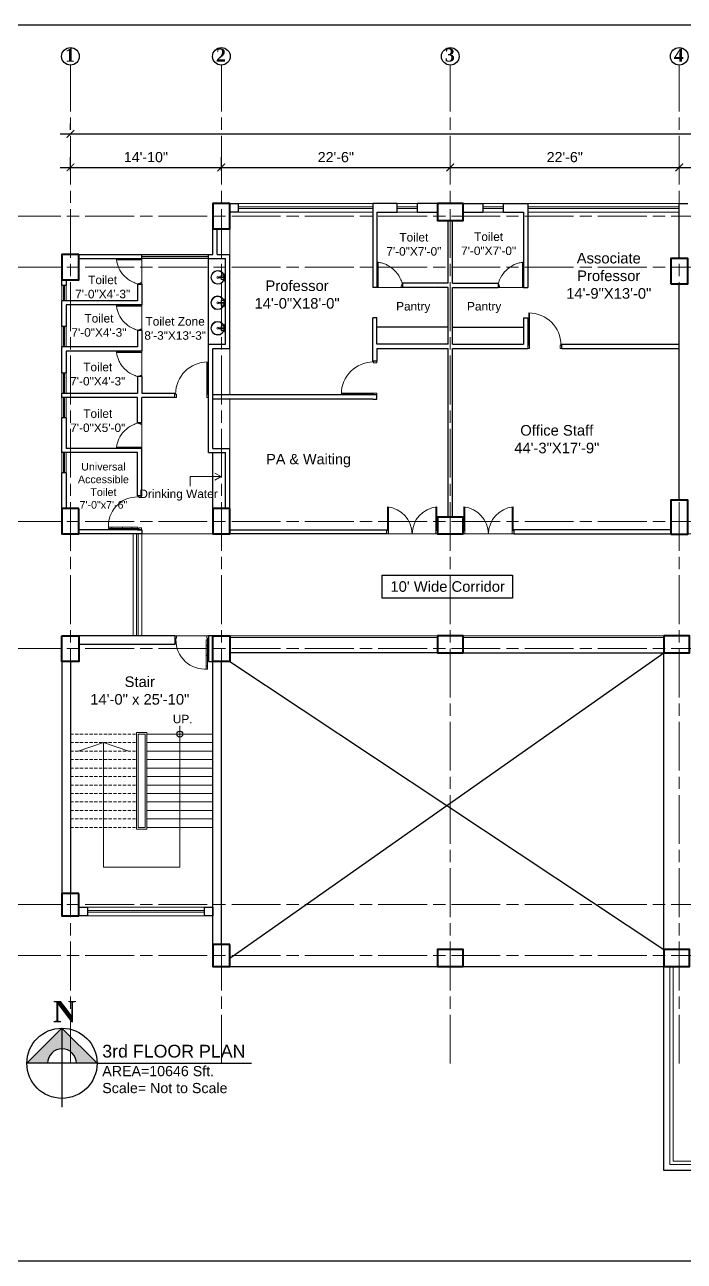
# Model space of a CAD drawing. Header units: inches. Extents: x -12 to 20935469, y -1604 to 24729220.
# Drawn here: x 20887924 to 20888702, y 24716552 to 24718011 of the extents above; entities that cross this region are included whole.
import ezdxf

# ---------------------------------------------------------------- set-up
doc = ezdxf.new("R2010")
doc.units = ezdxf.units.IN
doc.header["$LTSCALE"] = 0.03
doc.header["$MEASUREMENT"] = 0
doc.header["$PDMODE"] = 32
doc.header["$PDSIZE"] = 15
doc.linetypes.add('ACAD_ISO08W100', pattern=[36, 24, -3, 6, -3])
doc.linetypes.add('DASHED2', pattern=[0.375, 0.25, -0.125])
for name, color, linetype, lineweight in [('column', 1, 'Continuous', 40), ('Dim Line', 252, 'Continuous', 13), ('Door', 7, 'Continuous', 18), ('Gas', 21, 'Continuous', 5), ('Glass Line', 252, 'Continuous', 9), ('Grid Line', 252, 'Continuous', 18), ('Hatch', 253, 'Continuous', 15), ('Low Wall', 7, 'Continuous', 30), ('Main Wall', 7, 'Continuous', 30), ('RAIL', 23, 'Continuous', 13), ('STAIR', 46, 'Continuous', 15), ('TOILET FIXTURE', 142, 'Continuous', 5), ('wind.', 150, 'Continuous', 20)]:
    doc.layers.add(name, color=color, linetype=linetype, lineweight=lineweight)
doc.layers.add('FUR', color=251, linetype='Continuous')
doc.layers.add('TEXT', color=7, linetype='Continuous')
doc.styles.add('2', font='swisscl.ttf')
doc.styles.add('RomanS', font='arial.ttf', dxfattribs={"height": 12})
doc.styles.get("Standard").update_dxf_attribs({"font": 'timesbd.ttf'})
doc.dimstyles.new('Aec_Arch_I', dxfattribs={"dimscale": 96, "dimtxt": 12, "dimasz": 0.09375, "dimexe": 0.125, "dimexo": 0.125, "dimgap": 0.0625, "dimtad": 1, "dimdec": 0, "dimzin": 3, "dimdsep": 46, "dimlunit": 4, "dimtxsty": 'RomanS', "dimblk1": 'ARCHTICK', "dimblk2": 'ARCHTICK', "dimsah": 1, "dimcen": 0.09375, "dimdle": 0.125, "dimadec": 0, "dimazin": 0, "dimtfac": 0.75, "dimtdec": 0, "dimtmove": 2, "dimatfit": 3, "dimldrblk": 'ARCHTICK', "dimfxl": 1, "dimfrac": 1, "dimtolj": 1, "dimtzin": 0, "dimarcsym": 0})

# ---------------------------------------------------------------- blocks, each defined once
blk = doc.blocks.new('_ArchTick')
at = {"color": 0, "linetype": 'ByBlock', "lineweight": 35, "const_width": 0.15}
blk.add_lwpolyline([(-0.5, -0.5), (0.5, 0.5)], dxfattribs=at)
blk = doc.blocks.new('*D14')
at = {"layer": 'Defpoints', "color": 0, "transparency": 16777216}
for p in [(20831126.3, 24724578.2), (20830948.3, 24724562.3), (20831126.3, 24724562.3)]:
    blk.add_point(p, dxfattribs=at)
at = {"layer": 'Dim Line', "color": 0, "lineweight": -2, "transparency": 16777216}
for p, q in [((20830948.3, 24724574.3), (20830948.3, 24724590.2)), ((20831126.3, 24724574.3), (20831126.3, 24724590.2)), ((20830936.3, 24724578.2), (20831138.3, 24724578.2))]:
    blk.add_line(p, q, dxfattribs=at)
at = {"layer": 'Dim Line', "color": 0, "lineweight": -2, "transparency": 16777216, "xscale": 9, "yscale": 9, "zscale": 9, "rotation": 180}
blk.add_blockref('_ArchTick', (20830948.3, 24724578.2), dxfattribs=at)
at = {"layer": 'Dim Line', "color": 0, "lineweight": -2, "transparency": 16777216, "xscale": 9, "yscale": 9, "zscale": 9}
blk.add_blockref('_ArchTick', (20831126.3, 24724578.2), dxfattribs=at)
at = {"layer": 'Dim Line', "color": 0, "transparency": 16777216, "insert": (20831037.3, 24724590.3), "char_height": 12, "attachment_point": 5, "style": 'RomanS'}
blk.add_mtext('\\A1;14\'-10"', dxfattribs=at)
blk = doc.blocks.new('*D7')
at = {"layer": 'Defpoints', "color": 0, "transparency": 16777216}
for p in [(20831396.3, 24724578.2), (20831396.3, 24724578.2), (20831126.3, 24724562.3)]:
    blk.add_point(p, dxfattribs=at)
at = {"layer": 'Dim Line', "color": 0, "lineweight": -2, "transparency": 16777216}
for p, q in [((20831126.3, 24724574.3), (20831126.3, 24724590.2)), ((20831114.3, 24724578.2), (20831408.3, 24724578.2))]:
    blk.add_line(p, q, dxfattribs=at)
at = {"layer": 'Dim Line', "color": 0, "lineweight": -2, "transparency": 16777216, "xscale": 9, "yscale": 9, "zscale": 9, "rotation": 180}
blk.add_blockref('_ArchTick', (20831126.3, 24724578.2), dxfattribs=at)
at = {"layer": 'Dim Line', "color": 0, "lineweight": -2, "transparency": 16777216, "xscale": 9, "yscale": 9, "zscale": 9}
blk.add_blockref('_ArchTick', (20831396.3, 24724578.2), dxfattribs=at)
at = {"layer": 'Dim Line', "color": 0, "transparency": 16777216, "insert": (20831261.3, 24724590.3), "char_height": 12, "attachment_point": 5, "style": 'RomanS'}
blk.add_mtext('\\A1;22\'-6"', dxfattribs=at)
blk = doc.blocks.new('*D8')
at = {"layer": 'Defpoints', "color": 0, "transparency": 16777216}
for p in [(20831396.3, 24724578.2), (20831666.3, 24724578.2), (20831666.3, 24724578.2)]:
    blk.add_point(p, dxfattribs=at)
at = {"layer": 'Dim Line', "color": 0, "lineweight": -2, "transparency": 16777216}
blk.add_line((20831384.3, 24724578.2), (20831678.3, 24724578.2), dxfattribs=at)
at = {"layer": 'Dim Line', "color": 0, "lineweight": -2, "transparency": 16777216, "xscale": 9, "yscale": 9, "zscale": 9, "rotation": 180}
blk.add_blockref('_ArchTick', (20831396.3, 24724578.2), dxfattribs=at)
at = {"layer": 'Dim Line', "color": 0, "lineweight": -2, "transparency": 16777216, "xscale": 9, "yscale": 9, "zscale": 9}
blk.add_blockref('_ArchTick', (20831666.3, 24724578.2), dxfattribs=at)
at = {"layer": 'Dim Line', "color": 0, "transparency": 16777216, "insert": (20831531.3, 24724590.3), "char_height": 12, "attachment_point": 5, "style": 'RomanS'}
blk.add_mtext('\\A1;22\'-6"', dxfattribs=at)
blk = doc.blocks.new('*D9')
at = {"layer": 'Defpoints', "color": 0, "transparency": 16777216}
for p in [(20831666.3, 24724578.2), (20831844.3, 24724578.2), (20831844.3, 24724578.2)]:
    blk.add_point(p, dxfattribs=at)
at = {"layer": 'Dim Line', "color": 0, "lineweight": -2, "transparency": 16777216}
blk.add_line((20831654.3, 24724578.2), (20831856.3, 24724578.2), dxfattribs=at)
at = {"layer": 'Dim Line', "color": 0, "lineweight": -2, "transparency": 16777216, "xscale": 9, "yscale": 9, "zscale": 9, "rotation": 180}
blk.add_blockref('_ArchTick', (20831666.3, 24724578.2), dxfattribs=at)
at = {"layer": 'Dim Line', "color": 0, "lineweight": -2, "transparency": 16777216, "xscale": 9, "yscale": 9, "zscale": 9}
blk.add_blockref('_ArchTick', (20831844.3, 24724578.2), dxfattribs=at)
at = {"layer": 'Dim Line', "color": 0, "transparency": 16777216, "insert": (20831755.3, 24724590.3), "char_height": 12, "attachment_point": 5, "style": 'RomanS'}
blk.add_mtext('\\A1;14\'-10"', dxfattribs=at)
blk = doc.blocks.new('*D13')
at = {"layer": 'Defpoints', "color": 0, "transparency": 16777216}
for p in [(20830948.3, 24724610.7), (20832951.8, 24724617.8), (20832951.8, 24724610.7)]:
    blk.add_point(p, dxfattribs=at)
at = {"layer": 'Dim Line', "color": 0, "lineweight": -2, "transparency": 16777216}
for p, q in [((20830948.3, 24724622.7), (20830948.3, 24724629.8)), ((20832951.8, 24724622.7), (20832951.8, 24724629.8)), ((20830936.3, 24724617.8), (20832963.8, 24724617.8))]:
    blk.add_line(p, q, dxfattribs=at)
at = {"layer": 'Dim Line', "color": 0, "lineweight": -2, "transparency": 16777216, "xscale": 9, "yscale": 9, "zscale": 9, "rotation": 180}
blk.add_blockref('_ArchTick', (20830948.3, 24724617.8), dxfattribs=at)
at = {"layer": 'Dim Line', "color": 0, "lineweight": -2, "transparency": 16777216, "xscale": 9, "yscale": 9, "zscale": 9}
blk.add_blockref('_ArchTick', (20832951.8, 24724617.8), dxfattribs=at)
at = {"layer": 'Dim Line', "color": 0, "transparency": 16777216, "insert": (20831950, 24724629.9), "char_height": 12, "attachment_point": 5, "style": 'RomanS'}
blk.add_mtext('\\A1;166\'-11"', dxfattribs=at)
blk = doc.blocks.new('Door_45')
at = {"layer": 'Door'}
for p, q in [((1.5, 5), (1.5, 44)), ((1.5, 40), (2.2, 40)), ((2.2, 40), (2.2, 39.5)), ((2.2, 39.5), (2.7, 39.5)), ((2.7, 39.5), (2.7, 40)), ((2.7, 40), (3.5, 40)), ((3.5, 44), (3.5, 5)), ((1.5, 25.8), (2.2, 25.8)), ((2.2, 25.8), (2.2, 25.3)), ((2.2, 25.3), (2.7, 25.3)), ((2.7, 25.8), (3.5, 25.8)), ((2.7, 25.3), (2.7, 25.8)), ((0, 0), (0, 5)), ((0, 5), (1.5, 5)), ((1.5, 12.6), (2.2, 12.6)), ((3.5, 5), (1.5, 5)), ((1.5, 5), (1.5, 3)), ((1.5, 3), (2.5, 3)), ((2.2, 12.6), (2.2, 13.1)), ((2.2, 13.1), (2.7, 13.1)), ((2.5, 3), (2.5, 0)), ((2.7, 13.1), (2.7, 12.6)), ((2.7, 12.6), (3.5, 12.6)), ((42.5, 3), (42.5, 0)), ((43.5, 3), (42.5, 3)), ((45, 5), (43.5, 5)), ((43.5, 5), (43.5, 3)), ((45, 0), (45, 5)), ((2.5, 0), (0, 0)), ((42.5, 0), (45, 0))]:
    blk.add_line(p, q, dxfattribs=at)
blk.add_arc((4.7, 5.3), 38.8, 359.6233, 94.6685, dxfattribs=at)
blk = doc.blocks.new('sssss-flat-876')
at = {"layer": 'Door', "linetype": 'Continuous', "ltscale": 3}
blk.add_line((3666.5, 84027.2), (3666.5, 84055.7), dxfattribs=at)
at = {"layer": 'Door', "linetype": 'Continuous', "ltscale": 3, "extrusion": (-7.21527e-09, -3.35624e-18, 1), "elevation": 0}
for points in [[(3666.5, 84057.2), (3666.5, 84055.7), (3668.4, 84055.7), (3668.4, 84056.5), (3670.2, 84056.5), (3670.2, 84057.2)], [(3668.4, 84055.7), (3696.2, 84055.7), (3696.2, 84056.5), (3668.4, 84056.5)]]:
    blk.add_lwpolyline(points, close=True, dxfattribs=at)
at = {"layer": 'Door', "linetype": 'Continuous', "ltscale": 3, "flags": 128}
blk.add_lwpolyline([(3670.2, 84027.2, 0.04096), (3675.5, 84028.9, 0.082496), (3684.9, 84034.8, 0.052187), (3689.7, 84040, 0.043988), (3692.9, 84045, 0.036571), (3694.8, 84049.6, 0.034751), (3695.9, 84054.2, 0.011435), (3696.2, 84055.7)], format="xyb", dxfattribs=at)
at = {"layer": 'Door', "linetype": 'Continuous', "ltscale": 3}
blk.add_lwpolyline([(3666.5, 84027.2), (3666.5, 84028.7), (3668.4, 84028.7), (3668.4, 84027.9), (3670.2, 84027.9), (3670.2, 84027.2)], close=True, dxfattribs=at)
blk = doc.blocks.new('$D40')
at = {"layer": 'Door'}
for p, q in [((1, 4), (1, 42)), ((2, 0), (2, 42)), ((1, 5), (0, 5)), ((2, 0), (0, 0)), ((2, 4), (1, 4)), ((39, 4), (38, 4)), ((38, 4), (38, 0)), ((40, 0), (38, 0)), ((40, 5), (39, 5)), ((39, 5), (39, 4))]:
    blk.add_line(p, q, dxfattribs=at)
blk.add_arc((1, 4), 38, 0, 90, dxfattribs=at)
blk = doc.blocks.new('A$C36295410')
at = {"layer": 'Door'}
for p, q in [((1, 4), (1, 32)), ((2, 0), (2, 32)), ((58, 0), (58, 32)), ((59, 4), (59, 32)), ((1, 5), (0, 5)), ((2, 4), (1, 4)), ((58, 4), (59, 4)), ((59, 5), (60, 5)), ((2, 0), (0, 0)), ((58, 0), (60, 0))]:
    blk.add_line(p, q, dxfattribs=at)
for centre, start, end in [((-2.5, -0.3), 0.5906, 83.7783), ((62.5, -0.3), 96.2217, 179.4094)]:
    blk.add_arc(centre, 32.5, start, end, dxfattribs=at)
blk = doc.blocks.new('7-flat-72')
at = {"layer": 'Glass Line', "color": 8, "ltscale": 20}
for p, q in [((-64478.7, 376960.5), (-64480.3, 376960.5)), ((-64480.3, 376959.5), (-64480.3, 376960.5)), ((-64480.3, 376959.5), (-64480.3, 376960.5)), ((-64478.7, 376959.5), (-64480.3, 376959.5)), ((-64480.3, 376959.1), (-64480.3, 376959.4)), ((-64478.7, 376959.4), (-64480.3, 376959.4)), ((-64478.7, 376959.1), (-64480.3, 376959.1)), ((-64480.2, 376959.4), (-64480.2, 376959.5)), ((-64480.1, 376959.5), (-64480.1, 376960.5)), ((-64479.9, 376959.5), (-64479.9, 376960.5)), ((-64479.5, 376959.5), (-64479.5, 376960.5)), ((-64479.1, 376959.5), (-64479.1, 376960.5)), ((-64478.9, 376959.5), (-64478.9, 376960.5)), ((-64478.9, 376959.4), (-64478.9, 376959.5)), ((-64478.8, 376959.5), (-64478.8, 376960.5)), ((-64478.7, 376959.5), (-64478.7, 376960.5)), ((-64478.7, 376959.1), (-64478.7, 376959.4)), ((-64475.1, 376959.4), (-64476.9, 376959.4)), ((-64476.9, 376959.1), (-64476.9, 376959.4)), ((-64475.1, 376959.1), (-64476.9, 376959.1)), ((-64476.6, 376959.4), (-64476.6, 376966.6)), ((-64475.5, 376966.6), (-64476.6, 376966.6)), ((-64475.5, 376959.4), (-64475.5, 376966.6)), ((-64475.1, 376959.1), (-64475.1, 376959.4)), ((-64473.3, 376960.5), (-64471.7, 376960.5)), ((-64473.3, 376959.5), (-64473.3, 376960.5)), ((-64473.3, 376959.5), (-64473.3, 376960.5)), ((-64473.3, 376959.5), (-64471.7, 376959.5)), ((-64473.3, 376959.1), (-64473.3, 376959.4)), ((-64473.3, 376959.4), (-64471.7, 376959.4)), ((-64473.3, 376959.1), (-64471.7, 376959.1)), ((-64473.1, 376959.5), (-64473.1, 376960.5)), ((-64473.1, 376959.4), (-64473.1, 376959.5)), ((-64472.9, 376959.5), (-64472.9, 376960.5)), ((-64472.5, 376959.5), (-64472.5, 376960.5)), ((-64472.1, 376959.5), (-64472.1, 376960.5)), ((-64471.9, 376959.5), (-64471.9, 376960.5)), ((-64471.9, 376959.4), (-64471.9, 376959.5)), ((-64471.8, 376959.5), (-64471.8, 376960.5)), ((-64471.7, 376959.5), (-64471.7, 376960.5)), ((-64471.7, 376959.1), (-64471.7, 376959.4))]:
    blk.add_line(p, q, dxfattribs=at)
blk.add_circle((-64476, 376968.4, 0), 1.08, dxfattribs=at)
for radius, start, end in [(8.1, 273.8334, 266.1883), (7.55, 274.115, 265.9068)]:
    blk.add_arc((-64476, 376968.4, 0), radius, start, end, dxfattribs=at)
blk = doc.blocks.new('SFSFSFS-flat-72')
at = {"layer": 'TOILET FIXTURE', "ltscale": 0.2}
blk.add_lwpolyline([(-3918.5, -3608.1), (-3918.5, -3602.7), (-3923.9, -3602.7), (-3923.9, -3608.1)], close=True, dxfattribs=at)
at = {"layer": 'TOILET FIXTURE', "ltscale": 20}
blk.add_blockref('7-flat-72', (60554.8, -380567.2), dxfattribs=at)
blk = doc.blocks.new('fff')
at = {"layer": 'Grid Line', "color": 252, "linetype": 'ACAD_ISO08W100', "lineweight": 9, "ltscale": 80, "true_color": 0x939598}
for p, q in [((20830948.3, 24723521.1), (20830948.3, 24724698.8)), ((20831126.3, 24723521.1), (20831126.3, 24724698.8)), ((20831396.3, 24723521.1), (20831396.3, 24724698.8)), ((20831666.3, 24723521.1), (20831666.3, 24724698.8)), ((20833096.9, 24724520.6), (20830726.1, 24724520.6)), ((20833096.9, 24724460.6), (20830726.1, 24724460.6)), ((20833096.9, 24724160.7), (20830726.1, 24724160.7)), ((20833096.9, 24724010.7), (20830726.1, 24724010.7)), ((20833096.9, 24723708.7), (20830726.1, 24723708.7)), ((20833096.9, 24723648.8), (20830726.1, 24723648.8))]:
    blk.add_line(p, q, dxfattribs=at)
at = {"layer": 'Dim Line'}
for base, p1, p2, picture, middle in [((20832951.7523, 24724617.8128), (20830948.3088, 24724610.7482), (20832951.7523, 24724610.7482), '*D13', (20831950.0306, 24724629.9397)), ((20831126.3, 24724578.2), (20830948.3, 24724562.3), (20831126.3, 24724562.3), '*D14', (20831037.3, 24724590.3)), ((20831396.3, 24724578.2), (20831126.3, 24724562.3), (20831396.3, 24724578.2), '*D7', (20831261.3, 24724590.3)), ((20831666.3, 24724578.2), (20831396.3, 24724578.2), (20831666.3, 24724578.2), '*D8', (20831531.3, 24724590.3)), ((20831844.3, 24724578.2), (20831666.3, 24724578.2), (20831844.3, 24724578.2), '*D9', (20831755.3, 24724590.3))]:
    dim = blk.add_linear_dim(base=base, p1=p1, p2=p2, dimstyle='Aec_Arch_I', dxfattribs=at)
    dim.commit()
    dim.dimension.update_dxf_attribs({"geometry": picture, "text_midpoint": middle})

msp = doc.modelspace()

# ---------------------------------------------------------------- hatches: boundary and pattern name
at = {"layer": 'Low Wall'}
h = msp.add_hatch(color=256, dxfattribs=at)
h.paths.add_polyline_path([(20887951.1, 24716785.6), (20887926.7, 24716785.6), (20887968.1, 24716827), (20887968.1, 24716802.7, 0.414214)])
h.paths.add_polyline_path([(20887968.1, 24716802.7), (20887968.1, 24716827), (20888009.5, 24716785.6), (20887985.2, 24716785.6, 0.414214)])

# ---------------------------------------------------------------- linework, layer by layer
for p, q in [((20888141.1, 24717633.8), (20888141.1, 24717734.7)), ((20888410.6, 24717701.7), (20888410.7, 24717701.7)), ((20888423.6, 24717653.7), (20888339.6, 24717653.7)), ((20888428.6, 24717653.7), (20888512.6, 24717653.7)), ((20888146.1, 24717439.8), (20888146.1, 24717505.9)), ((20888057.1, 24717415), (20888062.1, 24717415)), ((20888166.1, 24716909.7), (20888678.1, 24717269.7)), ((20888411.1, 24717269.7), (20888166.1, 24717269.7)), ((20888166.1, 24717259.7), (20888678.1, 24716919.7)), ((20888441.1, 24717269.7), (20888678.1, 24717269.7)), ((20888678.1, 24716919.7), (20888678.1, 24717269.7)), ((20888166.1, 24716899.7), (20888678.1, 24716899.7)), ((20888678.1, 24716659.2), (20888678.1, 24716899.7)), ((20887968.1, 24716827), (20887968.1, 24716733.7)), ((20888009.5, 24716785.6), (20888191.8, 24716785.6)), ((20889361.6, 24716659.2), (20888678.1, 24716659.2)), ((20889361.6, 24716659.2), (20888678.1, 24716659.2))]:
    msp.add_line(p, q)
msp.add_lwpolyline([(20888345.8, 24717361.5), (20888499.5, 24717361.5), (20888499.5, 24717334.2), (20888345.8, 24717334.2)], close=True)
for points in [[(20888678.1, 24717269.7), (20888701.1, 24717269.7)], [(20888009.5, 24716785.7), (20887926.7, 24716785.6)]]:
    msp.add_lwpolyline(points)
for centre, radius in [((20888107.1, 24717173.8), 3.61), ((20887968.1, 24716785.6), 41.4)]:
    msp.add_circle(centre, radius)
at = {"layer": 'column', "lineweight": 40, "ltscale": 20}
for points in [[(20888166.1, 24717799.7), (20888146.1, 24717799.7), (20888146.1, 24717769.7), (20888166.1, 24717769.7)], [(20888411.1, 24717799.7), (20888411.1, 24717779.7), (20888441.1, 24717779.7), (20888441.1, 24717799.7)], [(20887988.1, 24717739.7), (20887968.1, 24717739.7), (20887968.1, 24717709.7), (20887988.1, 24717709.7)], [(20888686.1, 24717704.9), (20888706.1, 24717704.9), (20888706.1, 24717734.9), (20888686.1, 24717734.9)], [(20888686.1, 24717409.8), (20888706.1, 24717409.8), (20888706.1, 24717449.8), (20888686.1, 24717449.8)], [(20887988.1, 24717439.9), (20887968.1, 24717439.9), (20887968.1, 24717409.9), (20887988.1, 24717409.9)], [(20888166.1, 24717439.8), (20888146.1, 24717439.8), (20888146.1, 24717409.9), (20888166.1, 24717409.9)], [(20888411.1, 24717429.9), (20888411.1, 24717409.9), (20888441.1, 24717409.9), (20888441.1, 24717429.9)], [(20887968.1, 24717289.7), (20887988.1, 24717289.7), (20887988.1, 24717259.7), (20887968.1, 24717259.7)], [(20888146.1, 24717289.7), (20888166.1, 24717289.7), (20888166.1, 24717259.7), (20888146.1, 24717259.7)], [(20888411.1, 24717289.7), (20888411.1, 24717269.7), (20888441.1, 24717269.7), (20888441.1, 24717289.7)], [(20888678.1, 24717289.7), (20888678.1, 24717269.7), (20888708.1, 24717269.7), (20888708.1, 24717289.7)], [(20887988.1, 24716985.7), (20887968.1, 24716985.7), (20887968.1, 24716959.7), (20887988.1, 24716959.7)], [(20888166.1, 24716925.7), (20888146.1, 24716925.7), (20888146.1, 24716899.7), (20888166.1, 24716899.7)], [(20888441.1, 24716899.7), (20888441.1, 24716919.7), (20888411.1, 24716919.7), (20888411.1, 24716899.7)], [(20888678.1, 24716919.7), (20888678.1, 24716899.7), (20888708.1, 24716899.7), (20888708.1, 24716919.7)]]:
    msp.add_lwpolyline(points, close=True, dxfattribs=at)
at = {"layer": 'Defpoints'}
msp.add_lwpolyline([(20887723.6, 24718010.6), (20890162.4, 24718010.6), (20890162.4, 24716552.1), (20887723.6, 24716552.1)], close=True, dxfattribs=at)
at = {"layer": 'Gas', "color": 0, "lineweight": 5}
for points in [[(20888068.1, 24717175.8), (20888056.1, 24717175.8), (20888056.1, 24717061.8), (20888068.1, 24717061.8)], [(20888066.1, 24717173.8), (20888058.1, 24717173.8), (20888058.1, 24717063.8), (20888066.1, 24717063.8)]]:
    msp.add_lwpolyline(points, close=True, dxfattribs=at)
at = {"layer": 'Hatch', "lineweight": 5}
for p, q in [((20888166.1, 24717739.7), (20888166.1, 24717769.7)), ((20888166.1, 24717573.9), (20888166.1, 24717628.8)), ((20888166.1, 24717510.9), (20888166.1, 24717568.9))]:
    msp.add_line(p, q, dxfattribs=at)
at = {"layer": 'Hatch'}
for p, q in [((20888062.1, 24717410), (20888884, 24717410)), ((20888101.1, 24717289.7), (20888141.1, 24717289.6))]:
    msp.add_line(p, q, dxfattribs=at)
at = {"layer": 'Low Wall', "color": 0}
msp.add_lwpolyline([(20887926.7, 24716785.6), (20887968.1, 24716827), (20888009.5, 24716785.6)], dxfattribs=at)
at = {"layer": 'Low Wall'}
msp.add_arc((20887968.1, 24716785.6), 17, 0, 180, dxfattribs=at)
at = {"layer": 'Main Wall', "lineweight": 30}
for p, q in [((20888334.6, 24717799.7), (20888334.6, 24717700.7)), ((20888363.3, 24717799.7), (20888334.6, 24717799.7)), ((20888363.3, 24717789.7), (20888363.3, 24717799.7)), ((20888411.1, 24717799.7), (20888387.3, 24717799.7)), ((20888387.3, 24717789.7), (20888387.3, 24717799.7)), ((20888441.1, 24717799.7), (20888464.8, 24717799.7)), ((20888464.8, 24717789.7), (20888464.8, 24717799.7)), ((20888488.8, 24717799.7), (20888517.6, 24717799.7)), ((20888488.8, 24717789.7), (20888488.8, 24717799.7)), ((20888517.6, 24717799.7), (20888517.6, 24717700.7)), ((20888696.1, 24717799.7), (20888706.1, 24717799.7)), ((20888696.1, 24717734.9), (20888696.1, 24717799.7)), ((20888339.6, 24717789.7), (20888339.6, 24717700.7)), ((20888339.6, 24717789.7), (20888363.3, 24717789.7)), ((20888387.3, 24717789.7), (20888411.1, 24717789.7)), ((20888441.1, 24717789.7), (20888441.1, 24717789.7)), ((20888441.1, 24717789.7), (20888464.8, 24717789.7)), ((20888488.8, 24717789.7), (20888512.6, 24717789.7)), ((20888512.6, 24717789.7), (20888512.6, 24717700.7)), ((20888423.6, 24717705.7), (20888423.6, 24717779.7)), ((20888428.6, 24717705.7), (20888428.6, 24717779.7)), ((20888146.1, 24717739.7), (20888146.1, 24717769.7)), ((20888151.1, 24717739.7), (20888151.1, 24717769.7)), ((20887988.1, 24717739.7), (20888062.1, 24717739.7)), ((20887988.1, 24717734.7), (20888062.1, 24717734.7)), ((20888062.1, 24717734.7), (20888062.1, 24717739.7)), ((20888141.1, 24717739.7), (20888146.1, 24717739.7)), ((20888141.1, 24717734.7), (20888141.1, 24717739.7)), ((20888141.1, 24717734.7), (20888161.1, 24717734.7)), ((20888151.1, 24717739.7), (20888166.1, 24717739.7)), ((20888161.1, 24717633.8), (20888161.1, 24717734.7)), ((20888166.1, 24717628.8), (20888166.1, 24717739.7)), ((20888423.6, 24717705.7), (20888423.6, 24717724.7)), ((20888428.6, 24717705.7), (20888428.6, 24717724.7)), ((20887968.1, 24717703.1), (20887968.1, 24717709.7)), ((20888057.1, 24717704.7), (20888062.1, 24717704.7)), ((20888057.1, 24717704.7), (20888057.1, 24717685.1)), ((20888339.6, 24717700.7), (20888334.6, 24717700.7)), ((20888369.6, 24717705.7), (20888369.6, 24717700.7)), ((20888423.6, 24717705.7), (20888369.6, 24717705.7)), ((20888423.6, 24717700.7), (20888369.6, 24717700.7)), ((20888423.6, 24717633.7), (20888423.6, 24717700.7)), ((20888428.6, 24717705.7), (20888482.6, 24717705.7)), ((20888428.6, 24717700.7), (20888482.6, 24717700.7)), ((20888428.6, 24717633.7), (20888428.6, 24717700.7)), ((20888482.6, 24717705.7), (20888482.6, 24717700.7)), ((20888512.6, 24717700.7), (20888517.6, 24717700.7)), ((20888696.1, 24717449.8), (20888696.1, 24717704.9)), ((20888057.1, 24717685.1), (20887968.1, 24717685.1)), ((20887968.1, 24717654.5), (20887968.1, 24717685.1)), ((20888062.1, 24717680.1), (20887973.1, 24717680.1)), ((20888339.6, 24717664.7), (20888334.6, 24717664.7)), ((20888334.6, 24717613.9), (20888334.6, 24717664.7)), ((20888339.6, 24717633.7), (20888339.6, 24717664.7)), ((20888512.6, 24717664.7), (20888517.6, 24717664.7)), ((20888512.6, 24717664.7), (20888512.6, 24717633.7)), ((20888517.6, 24717664.7), (20888517.6, 24717628.7)), ((20888057.1, 24717650.1), (20888057.1, 24717630.5)), ((20888062.1, 24717650.1), (20888057.1, 24717650.1)), ((20888057.1, 24717630.5), (20887968.1, 24717630.5)), ((20887968.1, 24717599.9), (20887968.1, 24717630.5)), ((20888062.1, 24717625.5), (20887973.1, 24717625.5)), ((20887973.1, 24717625.5), (20887973.1, 24717599.9)), ((20888141.1, 24717575.9), (20888141.1, 24717633.8)), ((20888141.1, 24717633.8), (20888161.1, 24717633.8)), ((20888146.1, 24717510.9), (20888146.1, 24717628.8)), ((20888146.1, 24717628.8), (20888166.1, 24717628.8)), ((20888423.6, 24717633.7), (20888339.6, 24717633.7)), ((20888339.6, 24717628.7), (20888423.6, 24717628.7)), ((20888339.6, 24717628.7), (20888339.6, 24717613.9)), ((20888428.6, 24717633.7), (20888512.6, 24717633.7)), ((20888428.6, 24717628.7), (20888517.6, 24717628.7)), ((20888557.6, 24717633.7), (20888696.1, 24717633.7)), ((20888557.6, 24717628.7), (20888557.6, 24717633.7)), ((20888557.6, 24717628.7), (20888696.1, 24717628.7)), ((20888339.6, 24717613.9), (20888334.6, 24717613.9)), ((20887968.1, 24717599.9), (20887973.1, 24717599.9)), ((20888062.1, 24717595.5), (20888057.1, 24717595.5)), ((20887968.1, 24717575.9), (20888057.1, 24717575.9)), ((20887968.1, 24717570.9), (20887968.1, 24717575.9)), ((20888057.1, 24717570.9), (20887968.1, 24717570.9)), ((20888057.1, 24717540.9), (20888057.1, 24717570.9)), ((20888062.1, 24717540.9), (20888062.1, 24717570.9)), ((20888101.1, 24717570.9), (20888062.1, 24717570.9)), ((20888101.1, 24717570.9), (20888101.1, 24717575.9)), ((20888141.1, 24717505.9), (20888141.1, 24717575.9)), ((20887973.1, 24717546.9), (20887968.1, 24717546.9)), ((20887968.1, 24717505.9), (20887968.1, 24717546.9)), ((20887973.1, 24717546.9), (20887973.1, 24717510.9)), ((20888062.1, 24717540.9), (20888057.1, 24717540.9)), ((20888062.1, 24717510.9), (20887973.1, 24717510.9)), ((20888062.1, 24717455), (20888062.1, 24717510.9)), ((20888146.1, 24717510.9), (20888166.1, 24717510.9)), ((20888166.1, 24717439.8), (20888166.1, 24717510.9)), ((20888057.1, 24717505.9), (20887968.1, 24717505.9)), ((20888057.1, 24717455), (20888057.1, 24717505.9)), ((20888141.1, 24717505.9), (20888161.1, 24717505.9)), ((20888161.1, 24717439.8), (20888161.1, 24717505.9)), ((20887968.1, 24717439.8), (20887968.1, 24717481.9)), ((20887973.1, 24717481.9), (20887968.1, 24717481.9)), ((20887973.1, 24717481.9), (20887973.1, 24717439.8)), ((20888062.1, 24717455), (20888057.1, 24717455)), ((20888062.1, 24717415), (20887988.1, 24717415)), ((20888062.1, 24717410), (20887988.1, 24717410)), ((20888062.1, 24717415), (20888062.1, 24717410)), ((20888686.1, 24717414.9), (20888501.1, 24717414.9)), ((20888501.1, 24717414.9), (20888501.1, 24717409.9)), ((20888501.1, 24717409.9), (20888686.1, 24717409.9)), ((20888101.1, 24717289.7), (20887988.1, 24717289.7)), ((20888101.1, 24717289.7), (20888101.1, 24717279.7)), ((20888146.1, 24717289.7), (20888141.1, 24717289.7)), ((20888141.1, 24717289.7), (20888141.1, 24717259.7)), ((20888101.1, 24717279.7), (20887988.1, 24717279.7)), ((20887968.1, 24717259.7), (20887968.1, 24716985.7)), ((20887978.1, 24717259.7), (20887978.1, 24716985.7)), ((20888141.1, 24717259.7), (20888146.1, 24717259.7)), ((20888146.1, 24716899.7), (20888146.1, 24717259.7)), ((20888156.1, 24716925.7), (20888156.1, 24717259.7)), ((20888441.1, 24716909.7), (20888441.1, 24716909.7))]:
    msp.add_line(p, q, dxfattribs=at)
at = {"layer": 'Main Wall'}
for p, q in [((20888423.6, 24717429.9), (20888423.6, 24717628.7)), ((20888428.6, 24717429.9), (20888428.6, 24717628.7)), ((20888339.6, 24717573.9), (20888146.1, 24717573.9)), ((20888334.6, 24717568.9), (20888146.1, 24717568.9)), ((20888334.6, 24717568.9), (20888339.6, 24717568.9)), ((20888339.6, 24717568.9), (20888339.6, 24717573.9)), ((20888166.1, 24717414.9), (20888351.1, 24717414.9)), ((20888351.1, 24717409.9), (20888166.1, 24717409.9)), ((20888351.1, 24717409.9), (20888351.1, 24717414.9))]:
    msp.add_line(p, q, dxfattribs=at)
at = {"layer": 'Main Wall', "lineweight": 30}
for points in [[(20888166.1, 24717799.7), (20888176.1, 24717799.7), (20888176.1, 24717789.7), (20888166.1, 24717789.7)], [(20887973.1, 24717703.1), (20887968.1, 24717703.1)], [(20887973.1, 24717709.7), (20887973.1, 24717703.1)], [(20888062.1, 24717704.7), (20888062.1, 24717680.1)], [(20887973.1, 24717680.1), (20887973.1, 24717654.5)], [(20887973.1, 24717654.5), (20887968.1, 24717654.5)], [(20888062.1, 24717650.1), (20888062.1, 24717625.5)], [(20888057.1, 24717595.5), (20888057.1, 24717575.9)], [(20888062.1, 24717595.5), (20888062.1, 24717575.9)], [(20888062.1, 24717575.9), (20888101.1, 24717575.9)]]:
    msp.add_lwpolyline(points, dxfattribs=at)
at = {"layer": 'Main Wall'}
for points in [[(20887988.1, 24716969.7), (20887998.1, 24716969.7), (20887998.1, 24716959.7), (20887988.1, 24716959.7)], [(20888136.1, 24716969.7), (20888146.1, 24716969.7), (20888146.1, 24716959.7), (20888136.1, 24716959.7)]]:
    msp.add_lwpolyline(points, close=True, dxfattribs=at)
at = {"layer": 'RAIL', "lineweight": 9}
for p, q in [((20888107.1, 24717183.5), (20888107.1, 24717016.8)), ((20888017.1, 24717163.8), (20887987.1, 24717153.8)), ((20888017.1, 24717016.8), (20888017.1, 24717163.8)), ((20888047.1, 24717153.8), (20888017.1, 24717163.8)), ((20888146.1, 24717153.8), (20888068.1, 24717153.8)), ((20888107.1, 24717016.8), (20888017.1, 24717016.8))]:
    msp.add_line(p, q, dxfattribs=at)
at = {"layer": 'STAIR', "color": 253, "lineweight": 5}
for p, q in [((20888155.7, 24717477.6), (20888148.4, 24717481.6)), ((20888155.7, 24717477.6), (20888119.4, 24717477.6)), ((20888119.4, 24717477.6), (20888119.4, 24717466.3)), ((20888155.7, 24717477.6), (20888148.4, 24717473.5))]:
    msp.add_line(p, q, dxfattribs=at)
at = {"layer": 'STAIR', "color": 32, "linetype": 'DASHED2', "lineweight": 5, "ltscale": 500}
for p, q in [((20887978.1, 24717173.8), (20888056.1, 24717173.8)), ((20887978.1, 24717163.8), (20888056.1, 24717163.8)), ((20887978.1, 24717153.8), (20888056.1, 24717153.8)), ((20887978.1, 24717143.8), (20888056.1, 24717143.8)), ((20887978.1, 24717133.8), (20888056.1, 24717133.8)), ((20887978.1, 24717123.8), (20888056.1, 24717123.8)), ((20887978.1, 24717113.8), (20888056.1, 24717113.8)), ((20887978.1, 24717103.8), (20888056.1, 24717103.8)), ((20887978.1, 24717093.8), (20888056.1, 24717093.8)), ((20887978.1, 24717083.8), (20888056.1, 24717083.8)), ((20887978.1, 24717073.8), (20888056.1, 24717073.8)), ((20887978.1, 24717063.8), (20888056.1, 24717063.8))]:
    msp.add_line(p, q, dxfattribs=at)
at = {"layer": 'STAIR', "color": 32, "lineweight": 5}
for p, q in [((20888068.1, 24717173.8), (20888146.1, 24717173.8)), ((20888068.1, 24717163.8), (20888146.1, 24717163.8)), ((20888068.1, 24717143.8), (20888146.1, 24717143.8)), ((20888086.1, 24717153.8), (20888146.1, 24717153.8)), ((20888068.1, 24717133.8), (20888146.1, 24717133.8)), ((20888068.1, 24717123.8), (20888146.1, 24717123.8)), ((20888068.1, 24717113.8), (20888146.1, 24717113.8)), ((20888068.1, 24717103.8), (20888146.1, 24717103.8)), ((20888068.1, 24717093.8), (20888146.1, 24717093.8)), ((20888068.1, 24717083.8), (20888146.1, 24717083.8)), ((20888068.1, 24717073.8), (20888146.1, 24717073.8)), ((20888068.1, 24717063.8), (20888146.1, 24717063.8))]:
    msp.add_line(p, q, dxfattribs=at)
at = {"layer": 'TEXT'}
for centre in [(20887978.1, 24717973.3), (20888156.1, 24717973.3), (20888426.1, 24717973.3), (20888696.1, 24717973.3)]:
    msp.add_circle(centre, 10.4, dxfattribs=at)
at = {"layer": 'wind.', "lineweight": 5}
for p, q in [((20888334.6, 24717799.7), (20888176.1, 24717799.7)), ((20888363.3, 24717799.7), (20888387.3, 24717799.7)), ((20888464.8, 24717799.7), (20888488.8, 24717799.7)), ((20888517.6, 24717799.7), (20888696.1, 24717799.7)), ((20888176.1, 24717795.7), (20888334.6, 24717795.8)), ((20888176.1, 24717793.7), (20888334.6, 24717793.8)), ((20888176.1, 24717789.7), (20888334.6, 24717789.7)), ((20888363.3, 24717795.7), (20888387.3, 24717795.7)), ((20888363.3, 24717793.7), (20888387.3, 24717793.7)), ((20888363.3, 24717789.7), (20888387.3, 24717789.7)), ((20888464.8, 24717795.7), (20888488.8, 24717795.7)), ((20888464.8, 24717793.7), (20888488.8, 24717793.7)), ((20888464.8, 24717789.7), (20888488.8, 24717789.7)), ((20888517.6, 24717795.8), (20888696.1, 24717795.8)), ((20888517.6, 24717793.8), (20888696.1, 24717793.8)), ((20888517.6, 24717789.7), (20888696.1, 24717789.7)), ((20888062.1, 24717739.7), (20888141.1, 24717739.7)), ((20888062.1, 24717737.7), (20888141.1, 24717737.7)), ((20888062.1, 24717736.7), (20888141.1, 24717736.7)), ((20888062.1, 24717734.7), (20888141.1, 24717734.7)), ((20887968.1, 24717703.1), (20887968.1, 24717685.1)), ((20887970.1, 24717703.1), (20887970.1, 24717685.1)), ((20887971.1, 24717703.1), (20887971.1, 24717685.1)), ((20887973.1, 24717703.1), (20887973.1, 24717685.1)), ((20887968.1, 24717654.5), (20887968.1, 24717630.5)), ((20887970.1, 24717654.5), (20887970.1, 24717630.5)), ((20887971.1, 24717654.5), (20887971.1, 24717630.5)), ((20887973.1, 24717654.5), (20887973.1, 24717630.5)), ((20887968.1, 24717575.9), (20887968.1, 24717599.9)), ((20887970.1, 24717575.9), (20887970.1, 24717599.9)), ((20887971.1, 24717575.9), (20887971.1, 24717599.9)), ((20887973.1, 24717575.9), (20887973.1, 24717599.9)), ((20887968.1, 24717546.9), (20887968.1, 24717570.9)), ((20887970.1, 24717546.9), (20887970.1, 24717570.9)), ((20887971.1, 24717546.9), (20887971.1, 24717570.9)), ((20887973.1, 24717546.9), (20887973.1, 24717570.9)), ((20887968.1, 24717481.9), (20887968.1, 24717505.9)), ((20887970.1, 24717481.9), (20887970.1, 24717505.9)), ((20887971.1, 24717481.9), (20887971.1, 24717505.9)), ((20887973.1, 24717481.9), (20887973.1, 24717505.9)), ((20888052.1, 24717289.7), (20888052.1, 24717409.9)), ((20888056.1, 24717289.7), (20888056.1, 24717409.9)), ((20888058.1, 24717289.7), (20888058.1, 24717409.9)), ((20888062.1, 24717289.7), (20888062.1, 24717409.9)), ((20887993.1, 24716969.7), (20888141.1, 24716969.7)), ((20887993.1, 24716959.7), (20888141.1, 24716959.7)), ((20887998.1, 24716965.7), (20888136.1, 24716965.7)), ((20887998.1, 24716963.7), (20888136.1, 24716963.7)), ((20888411.1, 24716903.8), (20888411.1, 24716903.8))]:
    msp.add_line(p, q, dxfattribs=at)
at = {"layer": 'wind.'}
for p, q in [((20888441.1, 24717289.7), (20888678.1, 24717289.7)), ((20888441.1, 24717287.7), (20888678.1, 24717287.7)), ((20888685.1, 24716666.2), (20888685.1, 24716899.7)), ((20888689.1, 24716670.2), (20888689.1, 24716899.7)), ((20889354.6, 24716666.2), (20888685.1, 24716666.2)), ((20889350.6, 24716670.2), (20888689.1, 24716670.2))]:
    msp.add_line(p, q, dxfattribs=at)
for points in [[(20888166.1, 24717289.7), (20888411.1, 24717289.7)], [(20888166.1, 24717287.7), (20888411.1, 24717287.7)]]:
    msp.add_lwpolyline(points, dxfattribs=at)

# ---------------------------------------------------------------- block references
msp.add_blockref('fff', (57029.8, -6735.9))
at = {"layer": 'Door', "ltscale": 20, "xscale": -1}
for p in [(20891728.6, 24633677.5), (20891728.6, 24633622.9), (20891728.6, 24633568.3)]:
    msp.add_blockref('sssss-flat-876', p, dxfattribs=at)
at = {"layer": 'Door', "xscale": -1}
msp.add_blockref('$D40', (20888141.1, 24717570.9), dxfattribs=at)
at = {"layer": 'Door', "ltscale": 20, "rotation": 180}
msp.add_blockref('sssss-flat-876', (20891728.6, 24801568.1), dxfattribs=at)
at = {"layer": 'Door', "color": 250, "ltscale": 20, "xscale": 0.8888888888759539, "yscale": 0.8888888888759539, "zscale": 0.8888888888759539}
for p, rotation in [((20888062, 24717415), 90.00000000000001), ((20888141.1, 24717289.6), 180)]:
    msp.add_blockref('Door_45', p, dxfattribs=dict(at, rotation=rotation))
at = {"layer": 'FUR', "xscale": -1}
for p in [(20888411.1, 24717409.9), (20888501.1, 24717409.9)]:
    msp.add_blockref('A$C36295410', p, dxfattribs=at)
at = {"layer": 'Main Wall', "rotation": 90.00000000000001}
for name, p in [('sssss-flat-876', (20972396.8, 24714034.2)), ('$D40', (20888339.6, 24717573.9))]:
    msp.add_blockref(name, p, dxfattribs=at)
at = {"layer": 'Main Wall', "xscale": -1, "rotation": 270}
msp.add_blockref('sssss-flat-876', (20804455.4, 24714034.2), dxfattribs=at)
at = {"layer": 'Main Wall'}
msp.add_blockref('$D40', (20888517.6, 24717628.7), dxfattribs=at)
at = {"layer": 'TOILET FIXTURE', "ltscale": 20, "rotation": 90.00000000000001}
for p in [(20884553, 24721633.8), (20884553, 24721603.8), (20884553, 24721573.8)]:
    msp.add_blockref('SFSFSFS-flat-72', p, dxfattribs=at)

# ---------------------------------------------------------------- texts
msp.add_text('N', height=25.2).set_placement((20887957.5, 24716834))
at = {"layer": 'TEXT', "char_height": 15.44, "width": 227.458, "attachment_point": 8, "rotation": 0}
for s, insert in [('\\A1;1', (20887977.6, 24717967)), ('\\A1;2', (20888155.6, 24717967)), ('\\A1;3', (20888425.6, 24717967)), ('\\A1;4', (20888695.6, 24717967))]:
    msp.add_mtext(s, dxfattribs=dict(at, insert=insert))
at = {"layer": 'TEXT', "color": 30, "lineweight": 5, "ltscale": 20, "attachment_point": 2, "style": '2'}
for s, width, gutter_width, insert, char_height in [('{\\fArial|b0|i0|c0|p34;\\C0;Toilet \\P7\'-0"X7\'-0"}', 104.76, 0.5, (20888383.1, 24717764.9), 10), ('{\\fArial|b0|i0|c0|p34;\\C0;Toilet \\P7\'-0"X7\'-0"}', 104.76, 0.5, (20888471.3, 24717765.6), 10), ('\\pxqc;{\\fArial|b0|i0|c0|p34;\\C0;Associate\\PProfessor \\P\\pq*;14\'-9"X13\'-0"\\P\\pqc; }', 131.491, 0.397, (20888613, 24717741.5), 12.476), ('{\\fArial|b0|i0|c0|p34;\\C0;Toilet \\P7\'-0"X4\'-3"}', 104.76, 0.5, (20888016.1, 24717714.6), 10), ('\\pxqc;{\\fArial|b0|i0|c0|p34;\\C0;Professor\\P\\pq*;14\'-0"X18\'-0"}', 131.491, 0.397, (20888245.4, 24717709), 12.476), ('\\pxqc;{\\fArial|b0|i0|c0|p34;\\C0; \\PPantry}', 63.513, 0.5, (20888382.4, 24717700.2), 10), ('\\pxqc;{\\fArial|b0|i0|c0|p34;\\C0; \\PPantry}', 63.513, 0.5, (20888466, 24717700.2), 10), ('{\\fArial|b0|i0|c0|p34;\\C0;Toilet \\P7\'-0"X4\'-3"}', 104.76, 0.5, (20888011.7, 24717669.3), 10), ('{\\fArial|b0|i0|c0|p34;\\C0;Toilet Zone\\P8\'-3"X13\'-3"}', 104.76, 0.5, (20888101.6, 24717665.7), 10), ('{\\fArial|b0|i0|c0|p34;\\C0;Toilet \\P7\'-0"X4\'-3"}', 104.76, 0.5, (20888010.3, 24717611.8), 10), ('{\\fArial|b0|i0|c0|p34;\\C0;Toilet \\P7\'-0"X5\'-0"}', 104.76, 0.5, (20888010.3, 24717556.9), 10), ('\\pxqc;{\\fArial|b0|i0|c0|p34;\\C0;Office Staff \\P\\pq*;44\'-3"X17\'-9"}', 165.486, 0.5, (20888551.7, 24717538.4), 12.476), ('{\\fArial|b0|i0|c0|p34;\\C0;Universal Accessible Toilet\\P7\'-0"x7\'-6"}', 89.095, 0.35, (20888017, 24717493.8), 9), ('\\pxqc;{\\fArial|b0|i0|c0|p34;\\C0;PA & Waiting }', 165.486, 0.5, (20888259, 24717504.3), 12.143), ('\\pxsm1;{\\fArial|b0|i0|c0|p34;\\C0;Drinking Water }', 88.563, 0.282, (20888105.6, 24717462.3), 10), ("\\pxsm1,qc;{\\fArial|b0|i0|c0|p34;\\C0;10' Wide Corridor}", 227.89, 0.75, (20888423, 24717354.2), 12.476), ('\\pxsm1;{\\fArial|b0|i0|c0|p34;\\C0;Stair\\P14\'-0" x 25\'-10"  }', 141.57, 0.282, (20888059.9, 24717241.9), 12.476), ('{\\fArial|b0|i0|c0|p34;\\C0;UP.}', 104.76, 0.5, (20888110.5, 24717196.6), 10), ('\\A1;\\pxql;{\\fArial|b0|i0|c0|p34;\\C0;3rd FLOOR PLAN\\P\\H0.8x;AREA=10646 Sft.\\H1.25x;\\P\\H0.8x;Scale= \\H1x;Not to Scale}', 640.124, 0.5, (20888335.7, 24716807.4), 15)]:
    msp.add_mtext_dynamic_manual_height_columns(s, width=width, gutter_width=gutter_width, heights=[0], dxfattribs=dict(at, insert=insert, char_height=char_height))

doc.saveas('drawing.dxf')
